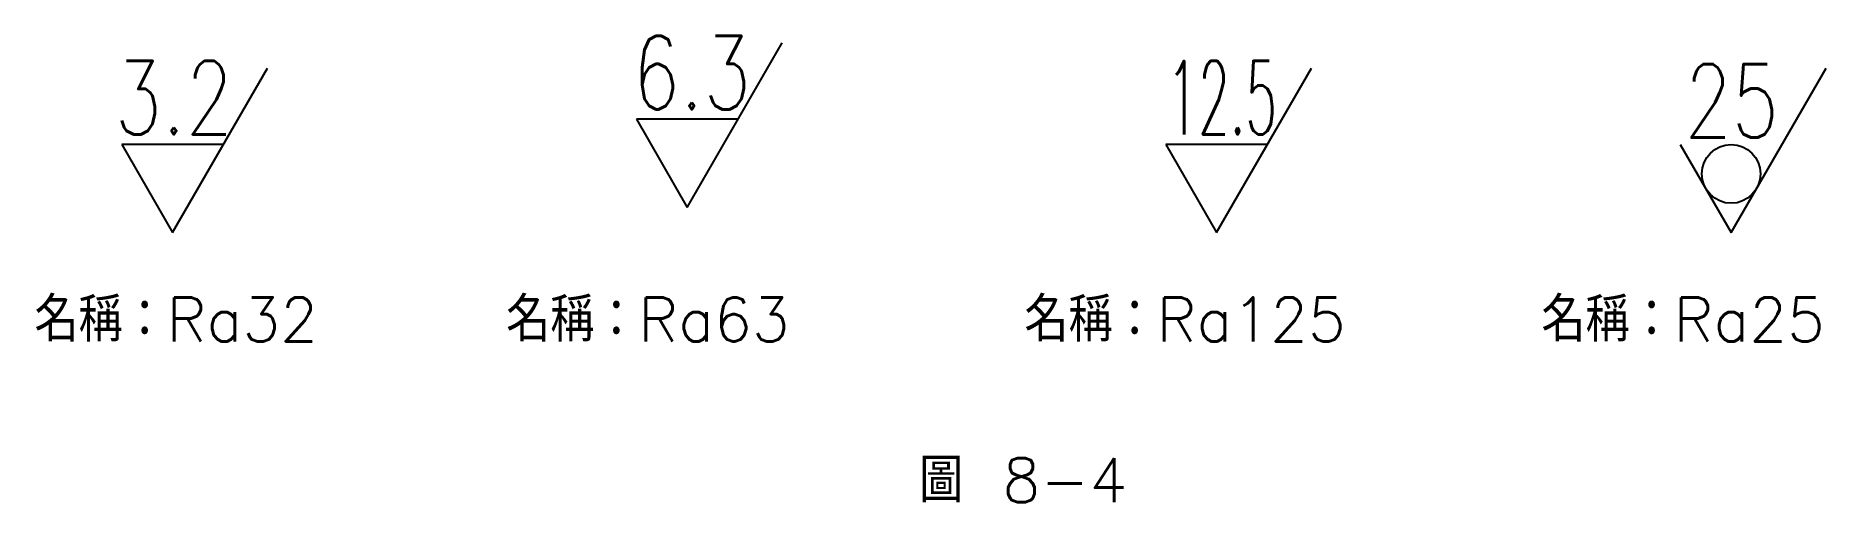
# Model space of a CAD drawing. Extents: x 538 to 660, y 252 to 284.
import ezdxf

# ---------------------------------------------------------------- set-up
doc = ezdxf.new("R2010")
doc.units = 0
doc.layers.get('0').update_dxf_attribs({"color": 3, "linetype": 'CONTINUOUS'})
doc.layers.add('文字', color=6, linetype='CONTINUOUS')
doc.layers.add('輪廓線', color=7, linetype='CONTINUOUS')
doc.styles.add('CNS1', font='txt.shx', dxfattribs={"height": 3, "bigfont": 'chineset.shx'})

msp = doc.modelspace()

# ---------------------------------------------------------------- linework, layer by layer
for p, q in [((582.51, 272.49), (588.97, 283.69)), ((547.51, 270.78), (553.97, 281.98)), ((618.51, 270.78), (624.97, 281.98)), ((653.51, 270.78), (659.97, 281.98)), ((579.05, 278.49), (582.51, 272.49)), ((585.97, 278.49), (579.05, 278.49)), ((544.05, 276.78), (547.51, 270.78)), ((550.97, 276.78), (544.05, 276.78)), ((615.05, 276.78), (618.51, 270.78)), ((621.97, 276.78), (615.05, 276.78)), ((650.05, 276.78), (653.51, 270.78))]:
    msp.add_line(p, q)
msp.add_circle((653.51, 274.78), 2)

# ---------------------------------------------------------------- texts
at = {"style": 'CNS1'}
for s, width, p in [('6.3', 0.75, (578.8, 279.17)), ('3.2', 0.75, (543.58, 277.46)), ('12.5', 0.5, (615.12, 277.46)), ('25', 0.75, (650.34, 277.25))]:
    msp.add_text(s, height=5, dxfattribs=dict(at, width=width)).set_placement(p)
at = {"layer": '文字', "style": 'CNS1'}
for s, p in [('名稱：Ra32', (538.11, 263.38)), ('名稱：Ra63', (570.19, 263.38)), ('名稱：Ra125', (605.44, 263.38)), ('名稱：Ra25', (640.6, 263.38))]:
    msp.add_text(s, height=3, dxfattribs=at).set_placement(p)
at = {"layer": '輪廓線', "style": 'CNS1'}
msp.add_text('圖 8-4', height=3, dxfattribs=at).set_placement((598.28, 252.44))

doc.saveas('drawing.dxf')
